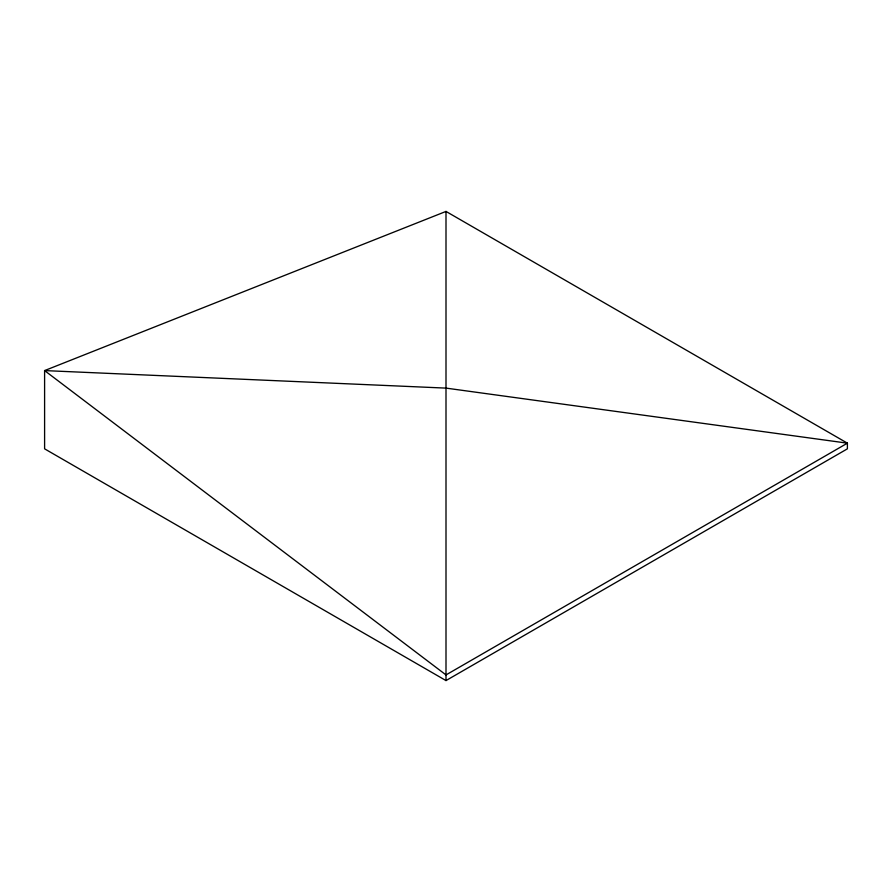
<?xml version="1.0" encoding="UTF-8"?>
<svg xmlns="http://www.w3.org/2000/svg" width="892" height="892" viewBox="0 0 892 892"><rect width="100%" height="100%" fill="white"/><g stroke="black" fill="none" stroke-linecap="round" stroke-linejoin="round"><path stroke-width="1.34" d="M446 680.574L847.4 448.832L847.4 443.168L446 211.426L44.6 370.593L44.6 448.832L446 680.574L446 211.426M847.4 443.168L446 674.921L44.6 370.593L446 388.109L847.4 443.168"/></g></svg>
